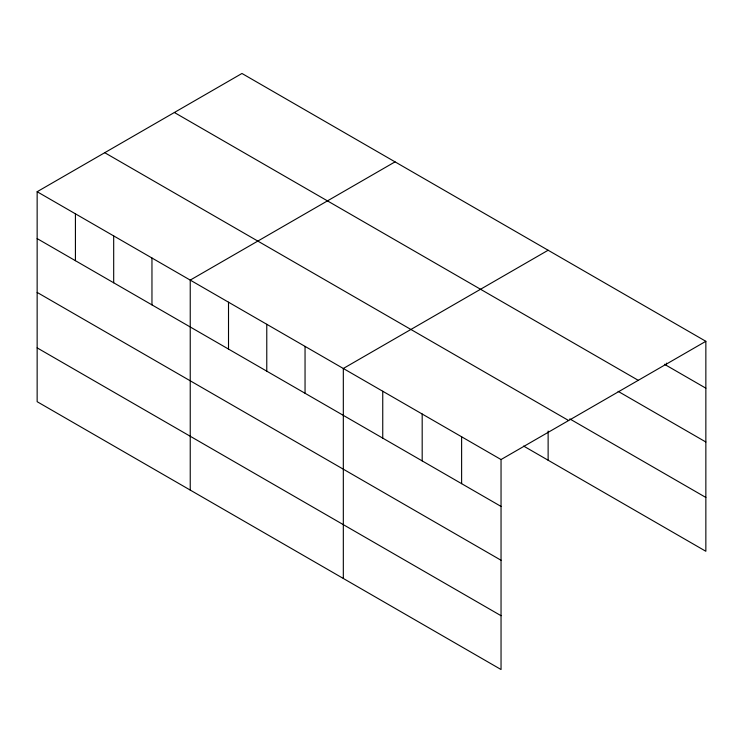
<?xml version="1.0" encoding="UTF-8"?>
<svg xmlns="http://www.w3.org/2000/svg" width="743" height="743" viewBox="0 0 743 743"><rect width="100%" height="100%" fill="white"/><g stroke="black" fill="none" stroke-linecap="round" stroke-linejoin="round"><path stroke-width="1.11" d="M37.15 191.722L501.042 459.546L501.042 669.527L37.15 401.694L37.15 191.722L241.958 73.473L705.85 341.306L705.85 551.278L523.592 446.06M395.044 161.863L190.236 280.102L190.236 490.083M548.13 250.242L343.322 368.482L343.322 578.463M501.042 459.546L705.85 341.306M664.446 364.274L705.85 388.18M174.373 112.499L638.265 380.323M618.12 391.347L705.85 442.001M569.816 418.922L705.85 497.457M104.735 152.696L568.627 420.529M37.15 238.596L501.042 506.429M37.15 292.417L501.042 560.25M37.15 347.873L501.042 615.706M666.415 363.132L666.415 365.417M548.13 431.07L548.13 460.223M461.617 436.782L461.617 483.656M422.182 414.018L422.182 460.892M382.747 391.255L382.747 438.129M305.048 346.387L305.048 393.27M266.774 324.292L266.774 371.175M228.51 302.197L228.51 349.08M151.962 258.007L151.962 304.881M113.688 235.912L113.688 282.786M75.424 213.817L75.424 260.691"/></g></svg>
